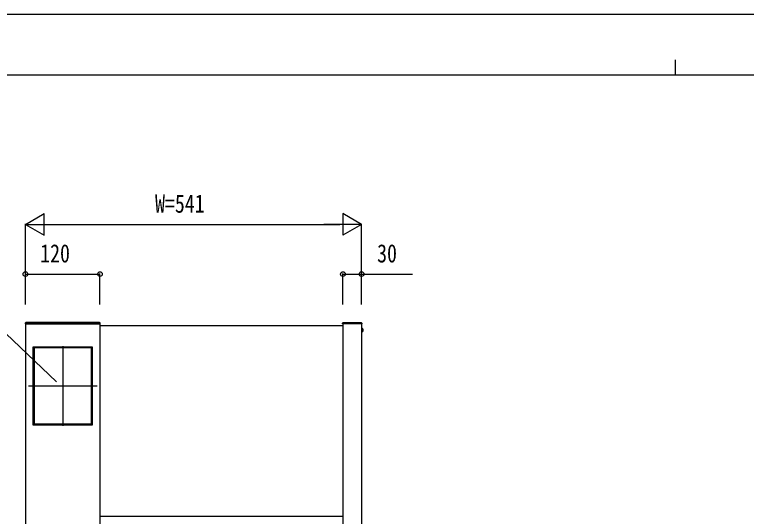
# Model space of a CAD drawing. Units: millimetres, scale not verified. Extents: x -2102 to 2102, y -1485 to 1485.
# Drawn here: x -1065 to 112, y 678 to 1485 of the extents above; entities that cross this region are included whole.
import ezdxf
from ezdxf.enums import TextEntityAlignment as Align

# ---------------------------------------------------------------- set-up
doc = ezdxf.new("R2010")
doc.units = ezdxf.units.MM
doc.header["$LTSCALE"] = 8
for name, color, linetype in [('0-3_YKK_A1', 4, 'Continuous'), ('0-4_YKK_D', 6, 'Continuous'), ('0-5_YKK_ZWAK', 7, 'Continuous')]:
    doc.layers.add(name, color=color, linetype=linetype)
doc.styles.add('ＭＳ ゴシック', font='')
doc.styles.get('ＭＳ ゴシック').set_extended_font_data('MS Gothic')

msp = doc.modelspace()

# ---------------------------------------------------------------- linework, layer by layer
at = {"layer": '0-3_YKK_A1'}
for p, q in [((-928.553, 989.5), (-1047.427, 989.5)), ((-536.427, 989.5), (-507.553, 989.5)), ((-927.99, 987.5), (-1047.99, 987.5)), ((-1047.492, 987.5), (-928.488, 987.5)), ((-928.488, 987.5), (-927.49, 987.5)), ((-927.99, 985), (-536.99, 985)), ((-927.49, 987.5), (-927.555, 988.561)), ((-537.49, 987.5), (-537.425, 988.561)), ((-536.492, 987.5), (-537.49, 987.5)), ((-506.99, 987.5), (-536.99, 987.5)), ((-507.488, 987.5), (-536.492, 987.5)), ((-506.99, 981.096), (-506.99, 973.904)), ((-506.99, 978.362), (-506.84, 978.645)), ((-505.024, 979.55), (-506.84, 978.645)), ((-506.99, 976.638), (-506.84, 976.355)), ((-505.024, 975.45), (-506.84, 976.355)), ((-940.74, 950.2), (-1035.24, 950.2)), ((-1035.19, 949), (-1035.19, 826)), ((-987.99, 951.5), (-987.99, 823.5)), ((-940.79, 949), (-940.79, 826)), ((-1043.19, 887.5), (-932.79, 887.5)), ((-940.74, 824.8), (-1035.24, 824.8)), ((-927.99, 678), (-536.99, 678))]:
    msp.add_line(p, q, dxfattribs=at)
for points in [[(-1048.425, 988.561), (-1048.49, 987.5), (-1047.492, 987.5)], [(-1047.99, 987.5), (-1047.99, -612.5), (-1047.99, -962.5)], [(-927.99, 987.5), (-927.99, -612.5), (-927.99, -962.5)], [(-536.99, 987.5), (-536.99, -612.5), (-536.99, -962.5)], [(-506.555, 988.561), (-506.49, 987.5), (-507.488, 987.5)], [(-506.99, 987.5), (-506.99, -612.5), (-506.99, -962.5)], [(-1035.493, 949), (-1033.99, 949), (-1033.99, 826), (-1035.493, 826)], [(-940.74, 950.503), (-940.74, 949), (-1035.24, 949), (-1035.24, 950.503)], [(-940.487, 949), (-941.99, 949), (-941.99, 826), (-940.487, 826)], [(-940.74, 824.497), (-940.74, 826), (-1035.24, 826), (-1035.24, 824.497)]]:
    msp.add_lwpolyline(points, dxfattribs=at)
msp.add_lwpolyline([(-940.49, 824.5), (-1035.49, 824.5), (-1035.49, 950.5), (-940.49, 950.5)], close=True, dxfattribs=at)
for centre, radius, start, end in [((-1047.427, 988.5), 1, 90, 176.5), ((-928.553, 988.5), 1, 3.5, 90), ((-536.427, 988.5), 1, 90, 176.5), ((-507.553, 988.5), 1, 3.5, 90), ((-506.836, 981.096), 0.154, 62.71904, 180), ((-508.69, 977.5), 4.2, 297.28096, 62.71904), ((-506.836, 973.904), 0.154, 180, 297.28096)]:
    msp.add_arc(centre, radius, start, end, dxfattribs=at)
at = {"layer": '0-4_YKK_D'}
for p, q in [((-1047.99, 1147.5), (-1017.679, 1165)), ((-1017.679, 1130), (-1017.679, 1165)), ((-506.99, 1147.5), (-537.301, 1165)), ((-537.301, 1165), (-537.301, 1130)), ((-1047.99, 1018.5), (-1047.99, 1148.5)), ((-1047.99, 1147.5), (-1017.679, 1130)), ((-1047.99, 1147.5), (-987.368, 1147.5)), ((-1012.99, 1147.5), (-541.99, 1147.5)), ((-506.99, 1147.5), (-567.612, 1147.5)), ((-506.99, 1147.5), (-537.301, 1130)), ((-506.99, 1018.5), (-506.99, 1148.5)), ((-1047.99, 1018.5), (-1047.99, 1068.5)), ((-1047.99, 1067.5), (-927.99, 1067.5)), ((-927.99, 1018.5), (-927.99, 1068.5)), ((-536.99, 1018.5), (-536.99, 1068.5)), ((-506.99, 1018.5), (-506.99, 1068.5))]:
    msp.add_line(p, q, dxfattribs=at)
for points in [[(-998.01, 894.15), (-1290.616, 1172.5), (-1549.982, 1172.5)], [(-536.99, 1067.5), (-506.99, 1067.5), (-425.057, 1067.5)]]:
    msp.add_lwpolyline(points, dxfattribs=at)
for centre in [(-1047.99, 1067.5), (-927.99, 1067.5), (-536.99, 1067.5), (-506.99, 1067.5)]:
    msp.add_circle(centre, 3.75, dxfattribs=at)
at = {"layer": '0-5_YKK_ZWAK'}
for p, q in [((-2.49, 1412.5), (-2.49, 1387.5)), ((1947.51, 1387.5), (-1952.49, 1387.5))]:
    msp.add_line(p, q, dxfattribs=at)
msp.add_lwpolyline([(-2102.5, -1485), (2102.5, -1485), (2102.5, 1485), (-2102.5, 1485)], close=True, dxfattribs=at)

# ---------------------------------------------------------------- texts
at = {"layer": '0-4_YKK_D', "style": 'ＭＳ ゴシック', "width": 0.8}
for s, p in [('W=541', (-839.357, 1157.5)), ('120', (-1024.257, 1077.5)), ('30', (-481.99, 1077.5))]:
    msp.add_text(s, height=29.33, dxfattribs=at).set_placement(p, align=Align.BOTTOM_LEFT)

doc.saveas('drawing.dxf')
